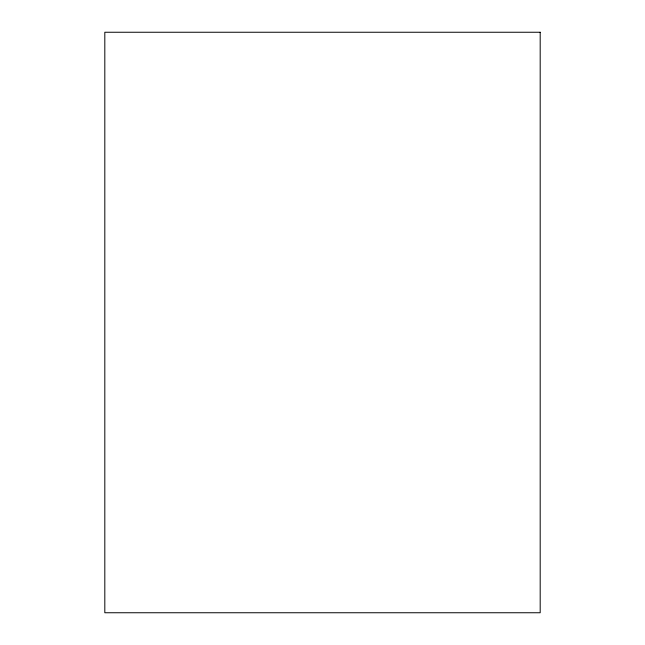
<?xml version="1.0" encoding="UTF-8"?>
<svg xmlns="http://www.w3.org/2000/svg" width="645" height="645" viewBox="0 0 645 645"><rect width="100%" height="100%" fill="white"/><g stroke="black" fill="none" stroke-linecap="round" stroke-linejoin="round"><path stroke-width="0.97" d="M540.188 32.25L104.812 32.25L104.812 612.75L540.188 612.75L540.188 32.25"/></g></svg>
